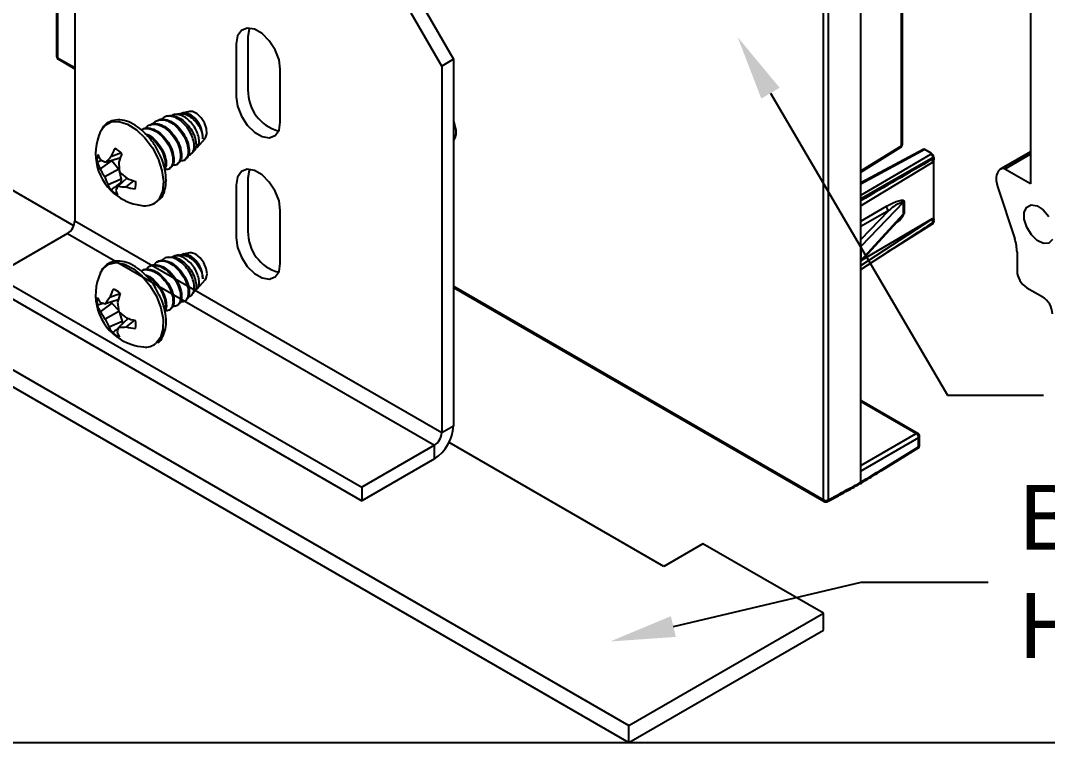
# Model space of a CAD drawing. Extents: x -0.19 to 6.76, y -6.16 to 0.
# Drawn here: x 1.356 to 4.325, y -6.162 to -4.076 of the extents above; entities that cross this region are included whole.
import ezdxf
from ezdxf import colors
from ezdxf.entities.mleader import LeaderData, LeaderLine
from ezdxf.math import Vec2, Vec3

# ---------------------------------------------------------------- set-up
doc = ezdxf.new("R2010")
doc.units = 0
doc.header["$LTSCALE"] = 0.5
doc.header["$MEASUREMENT"] = 0
for name, color, linetype in [('Brackets', 181, 'CONTINUOUS'), ('End Cap', 92, 'CONTINUOUS'), ('FAB DWG', 221, 'CONTINUOUS'), ('Hardware', 242, 'CONTINUOUS'), ('Housing', 150, 'CONTINUOUS')]:
    doc.layers.add(name, color=color, linetype=linetype)
doc.layers.add('Text-Unprinted', color=131, linetype='CONTINUOUS', plot=False)
doc.styles.add('LSAD_Standard', font='arial.ttf')

msp = doc.modelspace()

# ---------------------------------------------------------------- linework, layer by layer
at = {"layer": 'Brackets', "linetype": 'Continuous', "lineweight": 25, "transparency": 16777216}
for p, q in [((1.5133, -3.5952), (1.5133, -4.6546)), ((2.5194, -4.0348), (2.6078, -4.1879)), ((2.574, -4.2074), (2.4856, -4.0543)), ((2.6078, -4.1879), (2.574, -4.2074)), ((2.574, -4.2074), (2.574, -5.2667)), ((2.6078, -4.1879), (2.6078, -5.2472)), ((1.5102, -4.6691), (0.9532, -4.3476)), ((0.1563, -4.406), (3.1148, -6.1135)), ((0.1563, -4.4548), (3.1148, -6.1623)), ((1.5133, -4.6546), (2.574, -5.2667)), ((1.4921, -4.6913), (1.282, -4.8126)), ((1.4921, -4.6913), (2.5528, -5.3035)), ((1.282, -4.8126), (2.3426, -5.4247)), ((1.282, -4.8516), (2.3426, -5.4638)), ((2.574, -5.2667), (2.6078, -5.2472)), ((2.5528, -5.3035), (2.3426, -5.4247)), ((2.5528, -5.3425), (2.5528, -5.3035)), ((3.2159, -5.6536), (2.595, -5.2952)), ((2.5528, -5.3425), (2.3426, -5.4638)), ((2.3426, -5.4247), (2.3426, -5.4638)), ((3.6769, -5.789), (3.329, -5.5883)), ((3.1148, -6.1135), (3.6769, -5.789)), ((3.6769, -5.8379), (3.6769, -5.789)), ((3.1148, -6.1623), (3.6769, -5.8379)), ((3.1148, -6.1623), (3.1148, -6.1135))]:
    msp.add_line(p, q, dxfattribs=at)
at = {"layer": 'Brackets', "transparency": 16777216}
for p, q in [((2.0138, -4.1235), (2.0138, -4.2766)), ((1.98, -4.143), (1.98, -4.2961)), ((2.1073, -4.3696), (2.1073, -4.2165)), ((2.0138, -4.5318), (2.0138, -4.6849)), ((1.98, -4.5513), (1.98, -4.7044)), ((2.1073, -4.7779), (2.1073, -4.6248))]:
    msp.add_line(p, q, dxfattribs=at)
at = {"layer": 'Brackets', "ltscale": 0.5, "transparency": 16777216}
msp.add_line((3.329, -5.5883), (3.2159, -5.6536), dxfattribs=at)
at = {"layer": 'Brackets', "transparency": 16777216, "flags": 128}
for points in [[(2.1073, -4.2165), (2.1035, -4.1891), (2.0924, -4.1607), (2.0755, -4.1345), (2.0547, -4.1138), (2.0326, -4.101), (2.0118, -4.0977), (1.9949, -4.1044), (1.9839, -4.1201), (1.98, -4.143)], [(2.0189, -4.0978), (2.0177, -4.1006), (2.0138, -4.1235)], [(1.98, -4.2961), (1.9839, -4.3235), (1.9949, -4.352), (2.0118, -4.3781), (2.0326, -4.3989), (2.0547, -4.4116), (2.0755, -4.4149), (2.0924, -4.4082), (2.1035, -4.3925), (2.1073, -4.3696)], [(2.1073, -4.6248), (2.1035, -4.5974), (2.0924, -4.5689), (2.0755, -4.5428), (2.0547, -4.522), (2.0326, -4.5093), (2.0118, -4.506), (1.9949, -4.5126), (1.9839, -4.5284), (1.98, -4.5513)], [(2.0189, -4.506), (2.0177, -4.5089), (2.0138, -4.5318)], [(1.98, -4.7044), (1.9839, -4.7317), (1.9949, -4.7602), (2.0118, -4.7864), (2.0326, -4.8071), (2.0547, -4.8199), (2.0755, -4.8231), (2.0924, -4.8165), (2.1035, -4.8008), (2.1073, -4.7779)]]:
    msp.add_lwpolyline(points, dxfattribs=at)
at = {"layer": 'Brackets', "transparency": 16777216}
for centre in [(2.1345, -4.279), (2.1345, -4.6873)]:
    msp.add_arc(centre, 0.1207, 178.8635, 254.4999, dxfattribs=at)
at = {"layer": 'Brackets', "linetype": 'Continuous', "lineweight": 25, "transparency": 16777216}
for centre, radius in [((1.4673, -4.6525), 0.0461), ((2.4884, -5.2418), 0.1196), ((2.5279, -5.2646), 0.0461)]:
    msp.add_arc(centre, radius, 302.6023, 357.3977, dxfattribs=at)
at = {"layer": 'End Cap', "transparency": 16777216}
for p, q in [((3.6773, -5.4612), (3.6773, -2.5662)), ((3.6913, -2.5663), (3.6913, -5.4613)), ((1.4637, -4.1833), (1.5133, -4.212)), ((1.4658, -4.1879), (1.5133, -4.2154)), ((2.6078, -4.8438), (3.6772, -5.4612)), ((2.6078, -4.8472), (3.6793, -5.4658)), ((3.95, -5.269), (3.7854, -5.1739)), ((3.9451, -5.2694), (3.7854, -5.1772)), ((3.7854, -5.3617), (3.9451, -5.2694)), ((3.9522, -5.2817), (3.7854, -5.378)), ((3.9522, -5.3075), (3.9522, -5.2817)), ((3.955, -5.3035), (3.955, -5.2777)), ((3.844, -5.3777), (3.9503, -5.312)), ((3.846, -5.3732), (3.9522, -5.3075)), ((3.689, -5.4659), (3.7204, -5.4491)), ((3.6913, -5.4613), (3.7226, -5.4444))]:
    msp.add_line(p, q, dxfattribs=at)
at = {"layer": 'End Cap', "linetype": 'Continuous', "lineweight": 25, "transparency": 16777216}
for p, q in [((1.4608, -2.9177), (1.4608, -4.1793)), ((1.4637, -2.9194), (1.4637, -4.1833)), ((3.7854, -5.4101), (3.7854, -3.1366)), ((3.9027, -4.4379), (3.9027, -3.1709)), ((3.9055, -4.4339), (3.9055, -3.1669)), ((3.7854, -4.5105), (3.9027, -4.4379)), ((3.7854, -4.5138), (3.9008, -4.4424)), ((3.9654, -4.4485), (3.7854, -4.5453)), ((3.9703, -4.4491), (3.7854, -4.5485)), ((3.9881, -4.4594), (3.9703, -4.4491)), ((3.9872, -4.4617), (3.9881, -4.4594)), ((3.9956, -4.4797), (3.9964, -4.4791)), ((3.9962, -4.4715), (3.9964, -4.4746)), ((3.9964, -4.4791), (3.9964, -4.4746)), ((3.9964, -4.6508), (3.9964, -4.4791)), ((3.9909, -4.487), (3.7854, -4.6118)), ((3.9909, -4.487), (3.9913, -4.4868)), ((3.9913, -4.4868), (3.9916, -4.4866)), ((3.9089, -4.6007), (3.7854, -4.7288)), ((3.9089, -4.6345), (3.9089, -4.6007)), ((3.9105, -4.5994), (3.9105, -4.6332)), ((3.7854, -4.6554), (3.859, -4.6129)), ((3.7854, -4.7088), (3.866, -4.6251)), ((3.866, -4.6251), (3.7854, -4.6717)), ((3.7854, -4.7697), (3.9089, -4.6345)), ((3.7854, -4.7722), (3.9017, -4.6448)), ((3.7854, -4.7837), (3.9909, -4.6503)), ((3.9911, -4.6493), (3.7885, -4.7687)), ((3.9909, -4.6503), (3.9911, -4.6493)), ((3.9964, -4.6508), (3.9956, -4.6545)), ((3.9956, -4.6545), (3.9964, -4.6553)), ((3.9964, -4.6553), (3.9962, -4.6582)), ((3.9964, -4.6553), (3.9964, -4.6508)), ((3.8808, -4.7341), (3.9924, -4.6639)), ((3.882, -4.7326), (3.9941, -4.6611)), ((3.7854, -4.7953), (3.9367, -4.6971)), ((3.7854, -4.7288), (3.7854, -4.7697)), ((3.8628, -4.7448), (3.882, -4.7326))]:
    msp.add_line(p, q, dxfattribs=at)
at = {"layer": 'End Cap', "transparency": 16777216, "flags": 128}
msp.add_lwpolyline([(2.6074, -4.3672), (2.612, -4.3804), (2.6144, -4.3933), (2.6144, -4.4052), (2.612, -4.4153), (2.6078, -4.4226)], dxfattribs=at)
at = {"layer": 'End Cap', "linetype": 'Continuous', "lineweight": 25, "transparency": 16777216, "flags": 128}
for points in [[(3.7854, -4.5806), (3.8938, -4.5167), (3.9872, -4.4617)], [(3.9941, -4.472), (3.9878, -4.4756), (3.7854, -4.5911)], [(3.992, -4.477), (3.9936, -4.4735), (3.9941, -4.472)], [(3.9964, -4.4746), (3.996, -4.4771), (3.9956, -4.4797)], [(3.859, -4.6129), (3.869, -4.6074), (3.8787, -4.6027), (3.8876, -4.5991), (3.8954, -4.5966), (3.9018, -4.5954), (3.9066, -4.5954), (3.9095, -4.5968), (3.9105, -4.5994)], [(3.9911, -4.6493), (3.9929, -4.6484), (3.9944, -4.6482), (3.9955, -4.6485), (3.9962, -4.6493), (3.9964, -4.6508)], [(3.9941, -4.6611), (3.9932, -4.6607), (3.992, -4.661)]]:
    msp.add_lwpolyline(points, dxfattribs=at)
at = {"layer": 'End Cap', "transparency": 16777216}
for centre, radius, start, end in [((1.4708, -4.1793), 0.01, 180, 240.0027), ((1.4655, -4.1789), 0.0048, 184.1293, 247.1908), ((1.4685, -4.184), 0.0048, 172.814, 235.8738), ((3.948, -5.2735), 0.00495, 65.3602, 124.6041), ((3.9373, -5.2821), 0.0149, 1.7215, 58.2785), ((3.945, -5.2777), 0.01, 0, 60.0027), ((3.9501, -5.2772), 0.00495, 295.3879, 354.638), ((3.945, -5.3035), 0.01, 301.7291, 360), ((3.9473, -5.3081), 0.00494, 307.033, 6.4015), ((3.9501, -5.303), 0.00495, 295.3879, 354.638), ((3.6843, -5.4475), 0.0154, 242.6565, 296.7662), ((3.682, -5.4618), 0.0048, 172.814, 235.8738), ((3.6864, -5.4618), 0.00487, 302.6721, 6.5147), ((3.6843, -5.4571), 0.01, 240.0027, 298.2656)]:
    msp.add_arc(centre, radius, start, end, dxfattribs=at)
at = {"layer": 'End Cap', "linetype": 'Continuous', "lineweight": 25, "transparency": 16777216}
for centre, radius, start, end in [((3.8955, -4.4339), 0.01, 301.7291, 0), ((3.8978, -4.4384), 0.00494, 307.033, 6.4015), ((3.9006, -4.4334), 0.00495, 295.3879, 354.638), ((3.9674, -4.4532), 0.00507, 54.509, 112.8425), ((15.9589, -25.3843), 24.0898, 119.786, 120.35383), ((3.9792, -4.4746), 0.0151, 10.003, 58.4331), ((3.9855, -4.4738), 0.0122, 46.7724, 82.2232), ((3.9789, -4.4746), 0.0178, 32.913, 58.8877), ((3.9855, -4.4814), 0.00781, 314.1351, 33.9726), ((3.9867, -4.4782), 0.00972, 297.0882, 354.5623), ((3.986, -4.4788), 0.00962, 303.4081, 354.4761), ((3.9901, -4.4834), 0.00664, 34.0378, 73.3302), ((3.9821, -4.4729), 0.0142, 5.5771, 34.2332), ((3.9934, -4.4632), 0.00879, 274.8418, 289.006), ((3.9273, -4.6825), 0.0839, 102.6353, 136.8308), ((3.9142, -4.6058), 0.00737, 120.301, 136.1939), ((3.8739, -4.6124), 0.0149, 181.7215, 238.2785), ((3.8471, -4.6047), 0.0695, 303.2973, 335.7846), ((3.8842, -4.6249), 0.0265, 311.4932, 338.8648), ((3.9142, -4.6396), 0.00737, 120.301, 136.1939), ((3.9835, -4.6564), 0.00966, 331.6298, 39.4303), ((3.9886, -4.6576), 0.00764, 23.5158, 71.9268), ((3.9856, -4.6532), 0.0101, 309.4312, 352.7374), ((3.9879, -4.6543), 0.00919, 312.3109, 334.6933), ((3.991, -4.658), 0.00525, 329.0935, 357.634), ((-4.7892, 8.7497), 16.0298, 302.98052, 303.21627), ((3.987, -4.6554), 0.01, 302.1652, 327.9246), ((3.9901, -4.6604), 0.00411, 304.1253, 350.9582)]:
    msp.add_arc(centre, radius, start, end, dxfattribs=at)
at = {"layer": 'End Cap', "transparency": 16777216}
for centre, major_axis, ratio, start_param, end_param in [((3.7855, -1.3354), (2.4305, 4.3585), 0.567218, 3.918447, 3.935936), ((3.7852, -1.3356), (2.5612, 4.283), 0.587369, 3.918493, 3.935981)]:
    msp.add_ellipse(centre, major_axis=major_axis, ratio=ratio, start_param=start_param, end_param=end_param, dxfattribs=at)
for points, knots in [([(3.7829, -5.4148), (3.788, -5.4118), (3.8084, -5.3996), (3.8288, -5.3871), (3.844, -5.3777)], [0, 0, 0, 0, 0.250002, 1, 1, 1, 1]), ([(3.7204, -5.4491), (3.7256, -5.4462), (3.7467, -5.4349), (3.7678, -5.4232), (3.7837, -5.4144)], [0, 0, 0, 0, 0.250002, 1, 1, 1, 1]), ([(3.7854, -5.4101), (3.7853, -5.4109), (3.7851, -5.4126), (3.7842, -5.4141), (3.7834, -5.4145), (3.7832, -5.4145)], [0, 0, 0, 0, 0.425063, 0.850125, 1, 1, 1, 1])]:
    msp.add_open_spline(points, degree=3, knots=knots, dxfattribs=at)
at = {"layer": 'Hardware', "transparency": 16777216}
for p, q in [((1.7848, -4.3515), (1.7793, -4.3527)), ((1.8147, -4.3452), (1.8013, -4.3481)), ((1.8446, -4.339), (1.8232, -4.3435)), ((1.5878, -4.396), (1.5895, -4.3927)), ((1.73, -4.3777), (1.7272, -4.3793)), ((1.7521, -4.3649), (1.7493, -4.3665)), ((1.8668, -4.4429), (1.8898, -4.4173)), ((1.5918, -4.4805), (1.5775, -4.485)), ((1.6202, -4.4806), (1.5866, -4.5042)), ((1.6438, -4.4734), (1.604, -4.4853)), ((1.6481, -4.4588), (1.6177, -4.4695)), ((1.6201, -4.4805), (1.6202, -4.4806)), ((1.6202, -4.4806), (1.6405, -4.5052)), ((1.6453, -4.4711), (1.6438, -4.4734)), ((1.8294, -4.4796), (1.8321, -4.478)), ((1.8518, -4.4597), (1.858, -4.4527)), ((1.6405, -4.5052), (1.5997, -4.5276)), ((1.6405, -4.5052), (1.647, -4.5347)), ((1.7852, -4.5052), (1.7879, -4.5036)), ((1.8073, -4.4924), (1.81, -4.4908)), ((1.647, -4.5347), (1.6095, -4.5504)), ((1.6634, -4.5318), (1.6384, -4.555)), ((1.647, -4.5347), (1.646, -4.5443)), ((1.6826, -4.5389), (1.6607, -4.5565)), ((1.8446, -4.7472), (1.8235, -4.7517)), ((1.7524, -4.773), (1.7496, -4.7746)), ((1.7853, -4.7597), (1.7795, -4.7609)), ((1.8153, -4.7534), (1.8015, -4.7563)), ((1.5878, -4.8043), (1.5888, -4.8023)), ((1.7082, -4.7985), (1.7054, -4.8001)), ((1.7303, -4.7858), (1.7275, -4.7873)), ((1.867, -4.851), (1.8898, -4.8255)), ((1.6438, -4.8659), (1.6142, -4.8767)), ((1.852, -4.8677), (1.8584, -4.8606)), ((1.5965, -4.8931), (1.5781, -4.8996)), ((1.6205, -4.8929), (1.5875, -4.9171)), ((1.6387, -4.8833), (1.602, -4.8944)), ((1.616, -4.8902), (1.6205, -4.8929)), ((1.6205, -4.8929), (1.6404, -4.9144)), ((1.6408, -4.9165), (1.6014, -4.9391)), ((1.6428, -4.9194), (1.6503, -4.9458)), ((1.7855, -4.9132), (1.7882, -4.9116)), ((1.8076, -4.9005), (1.8103, -4.8989)), ((1.6503, -4.9458), (1.6129, -4.9621)), ((1.6674, -4.9371), (1.6404, -4.9624)), ((1.6503, -4.9458), (1.6502, -4.9532)), ((1.6856, -4.9421), (1.662, -4.9616))]:
    msp.add_line(p, q, dxfattribs=at)
at = {"layer": 'Hardware', "transparency": 16777216, "flags": 128}
for points in [[(1.8953, -4.4034), (1.8942, -4.3882), (1.8883, -4.3718), (1.8786, -4.3567), (1.8665, -4.3453), (1.8539, -4.3393), (1.8446, -4.339)], [(1.5895, -4.3927), (1.5999, -4.3793), (1.6182, -4.3691), (1.6408, -4.3677), (1.6658, -4.3754), (1.6916, -4.3915), (1.716, -4.4148), (1.7375, -4.4437), (1.7542, -4.476), (1.7651, -4.5092), (1.7693, -4.541), (1.7664, -4.5689), (1.7568, -4.5909), (1.7541, -4.5944)], [(1.8898, -4.4173), (1.8914, -4.4151), (1.8953, -4.4034)], [(1.646, -4.5443), (1.6474, -4.5455), (1.6481, -4.546)], [(1.8955, -4.8083), (1.8932, -4.7925), (1.8863, -4.7763), (1.8759, -4.7619), (1.8635, -4.7516), (1.851, -4.747), (1.8446, -4.7472)], [(1.5888, -4.8023), (1.5948, -4.793), (1.6114, -4.7799), (1.6327, -4.7754), (1.6571, -4.78), (1.6828, -4.7934), (1.7079, -4.8144), (1.7306, -4.8416), (1.7491, -4.873), (1.7621, -4.9062), (1.7686, -4.9387), (1.7682, -4.9682), (1.7608, -4.9924), (1.7478, -5.009)], [(1.8898, -4.8255), (1.8928, -4.821), (1.8955, -4.8083)]]:
    msp.add_lwpolyline(points, dxfattribs=at)
at = {"layer": 'Hardware', "transparency": 16777216}
for centre, radius, start, end in [((1.8051, -4.4134), 0.078, 356.5728, 52.1558), ((1.7244, -4.4606), 0.151, 154.7008, 234.7974), ((1.8027, -4.5502), 0.2018, 148.9538, 156.4498), ((1.5899, -4.5236), 0.0871, 46.8458, 62.7491), ((1.6401, -4.4805), 0.0628, 164.2853, 184.0904), ((1.6532, -4.4306), 0.0805, 204.0889, 217.3323), ((1.6315, -4.3943), 0.095, 243.5671, 253.1832), ((1.7545, -4.6026), 0.1908, 135.7923, 142.0767), ((1.9546, -4.5828), 0.3289, 158.078, 162.8069), ((1.6613, -4.457), 0.0883, 198.4863, 212.3424), ((1.7228, -4.4437), 0.149, 203.9671, 214.2738), ((1.8657, -4.4799), 0.2254, 181.4322, 188.3501), ((1.722, -4.4884), 0.1285, 197.7834, 208.8607), ((1.8033, -4.3603), 0.2213, 223.496, 230.7509), ((1.7677, -4.2783), 0.2741, 247.6032, 253.4491), ((1.627, -4.5455), 0.0628, 344.2853, 4.0904), ((1.6666, -4.5306), 0.0604, 199.0597, 215.8256), ((1.6772, -4.5024), 0.0871, 226.8458, 242.7491), ((1.7409, -4.6183), 0.1204, 148.2816, 154.4864), ((1.6808, -4.5557), 0.0498, 192.3603, 209.042), ((1.6603, -4.4014), 0.1551, 261.909, 270.1785), ((1.7151, -4.3782), 0.1864, 253.0594, 261.4774), ((1.7244, -4.4606), 0.151, 234.7974, 265.2938), ((1.7174, -4.5632), 0.0482, 263.615, 319.6001), ((1.8036, -4.8228), 0.0797, 0.1256, 54.8444), ((1.7244, -4.8688), 0.151, 154.7008, 239.1554), ((1.7973, -4.9396), 0.1936, 153.1348, 161.0726), ((1.5957, -4.9229), 0.0765, 50.4823, 67.8286), ((1.9302, -4.9579), 0.3009, 161.7876, 167.0297), ((1.6501, -4.8893), 0.0727, 170.1635, 188.1129), ((1.6381, -4.8468), 0.0669, 206.7711, 221.2792), ((1.6179, -4.8005), 0.0953, 251.6107, 260.3934), ((1.7471, -4.9809), 0.1689, 141.9126, 149.1943), ((1.8603, -4.8715), 0.2241, 184.8363, 191.9059), ((1.6495, -4.8724), 0.0764, 200.8226, 215.7312), ((1.7132, -4.8532), 0.141, 206.9329, 217.5247), ((1.7939, -4.7547), 0.2235, 226.8282, 233.9492), ((1.7298, -4.8891), 0.1378, 201.2429, 211.9539), ((1.7554, -4.6579), 0.2927, 251.48, 256.8943), ((1.617, -4.9532), 0.0727, 350.1635, 8.1129), ((1.6793, -4.934), 0.0721, 202.941, 218.2951), ((1.6714, -4.9196), 0.0765, 230.4823, 247.8286), ((1.7303, -5.0011), 0.0979, 156.7271, 165.0084), ((1.6951, -4.9575), 0.0621, 197.1353, 212.1721), ((1.6452, -4.7987), 0.1638, 268.3143, 275.9026), ((1.7041, -4.7749), 0.1913, 257.2968, 265.3763), ((1.7244, -4.8688), 0.151, 239.1554, 265.2938), ((1.7176, -4.9718), 0.0479, 263.2526, 309.0993)]:
    msp.add_arc(centre, radius, start, end, dxfattribs=at)
for points, knots in [([(1.7567, -4.46), (1.7544, -4.455), (1.7473, -4.4395), (1.7303, -4.416), (1.7073, -4.3919), (1.682, -4.374), (1.6561, -4.3636), (1.631, -4.3618), (1.6094, -4.3696), (1.5956, -4.3809), (1.5914, -4.3905), (1.5904, -4.3929)], [0, 0, 0, 0, 0.062017, 0.190834, 0.319988, 0.44989, 0.580907, 0.711983, 0.838674, 0.959506, 1, 1, 1, 1]), ([(1.74, -4.3753), (1.7401, -4.3751), (1.7425, -4.3689), (1.7534, -4.3634), (1.7716, -4.3615), (1.7925, -4.3702), (1.8125, -4.387), (1.8289, -4.4092), (1.8391, -4.4337), (1.8423, -4.4565), (1.8377, -4.4733), (1.8287, -4.4822), (1.8207, -4.4813), (1.8179, -4.481)], [0, 0, 0, 0, 0.002779, 0.105554, 0.212584, 0.316862, 0.421139, 0.528169, 0.630944, 0.737041, 0.843138, 0.945912, 1, 1, 1, 1]), ([(1.7526, -4.3658), (1.7538, -4.3647), (1.7594, -4.3599), (1.7747, -4.3604), (1.7952, -4.3685), (1.8153, -4.3854), (1.8316, -4.4076), (1.8419, -4.4322), (1.8449, -4.4546), (1.8413, -4.4711), (1.8344, -4.4754), (1.8316, -4.4772)], [0, 0, 0, 0, 0.033583, 0.160945, 0.285032, 0.409119, 0.536482, 0.65878, 0.785032, 0.911284, 1, 1, 1, 1]), ([(1.8408, -4.4653), (1.8441, -4.4644), (1.8511, -4.4624), (1.8573, -4.4518), (1.8591, -4.4365), (1.8557, -4.4178), (1.8473, -4.398), (1.8346, -4.3795), (1.8189, -4.3644), (1.8019, -4.3544), (1.7854, -4.351), (1.772, -4.3536), (1.7665, -4.3598), (1.7643, -4.3624)], [0, 0, 0, 0, 0.082247, 0.173958, 0.267237, 0.360762, 0.454202, 0.548975, 0.644201, 0.739369, 0.835636, 0.932561, 1, 1, 1, 1]), ([(1.7849, -4.3517), (1.7851, -4.3516), (1.7897, -4.3494), (1.8016, -4.3515), (1.8185, -4.3584), (1.8349, -4.3717), (1.8489, -4.3887), (1.8588, -4.4077), (1.864, -4.4264), (1.8638, -4.4415), (1.8613, -4.4507), (1.8581, -4.4525), (1.8579, -4.4526)], [0, 0, 0, 0, 0.00794, 0.133709, 0.259673, 0.385577, 0.508329, 0.63122, 0.754058, 0.873962, 0.993779, 1, 1, 1, 1]), ([(1.8664, -4.4426), (1.8682, -4.4404), (1.8721, -4.4355), (1.8731, -4.4223), (1.87, -4.4059), (1.8625, -4.3883), (1.851, -4.3719), (1.8369, -4.3585), (1.8217, -4.3495), (1.807, -4.3468), (1.797, -4.3479), (1.7935, -4.3513), (1.7931, -4.3517)], [0, 0, 0, 0, 0.0862958, 0.196617, 0.3072725, 0.4178062, 0.5301078, 0.6430197, 0.755847, 0.8701285, 0.9852946, 1, 1, 1, 1]), ([(1.8148, -4.3456), (1.8186, -4.3451), (1.8267, -4.3441), (1.841, -4.3495), (1.8553, -4.3597), (1.8679, -4.3737), (1.8773, -4.3894), (1.8827, -4.4053), (1.8828, -4.4139), (1.8829, -4.418)], [0, 0, 0, 0, 0.129107, 0.278437, 0.427719, 0.57346, 0.718528, 0.86357, 1, 1, 1, 1]), ([(1.8529, -4.3518), (1.8484, -4.3492), (1.8395, -4.3439), (1.8279, -4.3419), (1.8224, -4.3442), (1.8204, -4.345)], [0, 0, 0, 0, 0.390713, 0.782465, 1, 1, 1, 1]), ([(1.8204, -4.3454), (1.8204, -4.3454), (1.824, -4.3426), (1.8348, -4.3435), (1.8461, -4.3474), (1.8521, -4.3513), (1.8529, -4.3518)], [0, 0, 0, 0, 0.0026175, 0.4706786, 0.9266049, 1, 1, 1, 1]), ([(1.7057, -4.3929), (1.7068, -4.3918), (1.7125, -4.387), (1.7278, -4.3875), (1.7482, -4.3956), (1.7683, -4.4125), (1.7847, -4.4347), (1.7949, -4.4592), (1.7981, -4.482), (1.7935, -4.4988), (1.7845, -4.5078), (1.7765, -4.5068), (1.7737, -4.5065)], [0, 0, 0, 0, 0.030587, 0.146588, 0.259605, 0.372623, 0.488623, 0.600012, 0.715001, 0.829991, 0.941379, 1, 1, 1, 1]), ([(1.7084, -4.3913), (1.7096, -4.3903), (1.7152, -4.3854), (1.7305, -4.3859), (1.751, -4.394), (1.7711, -4.4109), (1.7874, -4.4331), (1.7977, -4.4577), (1.8007, -4.4801), (1.7971, -4.4966), (1.7902, -4.5009), (1.7874, -4.5027)], [0, 0, 0, 0, 0.033583, 0.160945, 0.285032, 0.409119, 0.536482, 0.65878, 0.785032, 0.911284, 1, 1, 1, 1]), ([(1.7179, -4.3881), (1.718, -4.3879), (1.7204, -4.3817), (1.7313, -4.3762), (1.7495, -4.3742), (1.7704, -4.383), (1.7904, -4.3997), (1.8068, -4.422), (1.817, -4.4465), (1.8202, -4.4692), (1.8156, -4.486), (1.8066, -4.495), (1.7986, -4.4941), (1.7958, -4.4937)], [0, 0, 0, 0, 0.002779, 0.105554, 0.212584, 0.316862, 0.421139, 0.528169, 0.630944, 0.737041, 0.843138, 0.945912, 1, 1, 1, 1]), ([(1.7305, -4.3785), (1.7317, -4.3775), (1.7373, -4.3726), (1.7526, -4.3732), (1.7731, -4.3812), (1.7932, -4.3982), (1.8095, -4.4203), (1.8198, -4.445), (1.8228, -4.4673), (1.8192, -4.4839), (1.8123, -4.4882), (1.8095, -4.49)], [0, 0, 0, 0, 0.033583, 0.160945, 0.285032, 0.409119, 0.536482, 0.65878, 0.785032, 0.911284, 1, 1, 1, 1]), ([(1.717, -4.4034), (1.721, -4.4047), (1.7316, -4.4084), (1.749, -4.4239), (1.7654, -4.4458), (1.7755, -4.4703), (1.779, -4.4923), (1.7754, -4.502), (1.7737, -4.5065)], [0, 0, 0, 0, 0.1071444, 0.2896844, 0.4770431, 0.6569522, 0.8426769, 1, 1, 1, 1]), ([(1.7213, -4.4079), (1.7229, -4.4085), (1.7312, -4.4116), (1.7462, -4.4257), (1.7627, -4.4474), (1.7726, -4.4718), (1.7762, -4.4917), (1.7734, -4.4999), (1.7724, -4.5027)], [0, 0, 0, 0, 0.048979, 0.257148, 0.470812, 0.675981, 0.887783, 1, 1, 1, 1]), ([(1.757, -4.5939), (1.7597, -4.5914), (1.7677, -4.584), (1.7747, -4.5648), (1.7782, -4.5384), (1.7748, -4.508), (1.7674, -4.481), (1.7594, -4.4653), (1.7567, -4.46)], [0, 0, 0, 0, 0.095549, 0.286512, 0.484902, 0.688992, 0.893933, 1, 1, 1, 1]), ([(1.646, -4.5443), (1.6412, -4.548), (1.6317, -4.5553), (1.6222, -4.5625), (1.6176, -4.566)], [0, 0, 0, 0, 0.514247, 1, 1, 1, 1]), ([(1.7536, -4.8622), (1.7508, -4.8567), (1.7429, -4.8409), (1.7248, -4.8178), (1.7012, -4.7951), (1.6755, -4.7789), (1.6497, -4.7706), (1.6251, -4.771), (1.6048, -4.7812), (1.5929, -4.7926), (1.5898, -4.8012), (1.5893, -4.8025)], [0, 0, 0, 0, 0.069485, 0.200511, 0.331961, 0.464289, 0.597756, 0.730401, 0.857505, 0.979721, 1, 1, 1, 1]), ([(1.7414, -4.7834), (1.744, -4.78), (1.7505, -4.7718), (1.7674, -4.7692), (1.7878, -4.7754), (1.8083, -4.7905), (1.8258, -4.8116), (1.8376, -4.836), (1.8426, -4.8595), (1.8398, -4.878), (1.8311, -4.8893), (1.8222, -4.8893), (1.8184, -4.8893)], [0, 0, 0, 0, 0.075872, 0.183496, 0.288352, 0.393208, 0.500832, 0.604177, 0.710863, 0.817548, 0.920893, 1, 1, 1, 1]), ([(1.7525, -4.7731), (1.7526, -4.773), (1.7569, -4.7685), (1.7705, -4.7681), (1.7905, -4.7737), (1.8111, -4.7889), (1.8286, -4.81), (1.8404, -4.8345), (1.8453, -4.8577), (1.8429, -4.8769), (1.8358, -4.883), (1.8323, -4.886)], [0, 0, 0, 0, 0.003958, 0.131321, 0.255408, 0.379495, 0.506857, 0.629156, 0.755408, 0.88166, 1, 1, 1, 1]), ([(1.8417, -4.8731), (1.8422, -4.8732), (1.8468, -4.8734), (1.8531, -4.8677), (1.8587, -4.8561), (1.8589, -4.8396), (1.854, -4.8204), (1.8444, -4.8008), (1.8307, -4.7831), (1.8145, -4.7693), (1.7975, -4.7609), (1.7815, -4.7596), (1.7701, -4.763), (1.7661, -4.7687), (1.765, -4.7703)], [0, 0, 0, 0, 0.01067, 0.10342, 0.196058, 0.290279, 0.384748, 0.479133, 0.574863, 0.671051, 0.76718, 0.86442, 0.962324, 1, 1, 1, 1]), ([(1.7854, -4.7603), (1.7893, -4.7597), (1.7982, -4.7582), (1.8143, -4.7641), (1.8309, -4.7757), (1.8457, -4.7919), (1.8568, -4.8105), (1.8634, -4.8295), (1.8646, -4.8457), (1.8625, -4.8565), (1.8588, -4.8594), (1.8579, -4.86)], [0, 0, 0, 0, 0.099173, 0.225408, 0.351582, 0.474598, 0.597753, 0.720855, 0.841017, 0.961091, 1, 1, 1, 1]), ([(1.8669, -4.8508), (1.8671, -4.8507), (1.8701, -4.8489), (1.8726, -4.8403), (1.873, -4.8262), (1.8685, -4.8091), (1.8599, -4.7917), (1.8476, -4.776), (1.833, -4.7636), (1.8179, -4.7564), (1.8041, -4.7546), (1.7973, -4.7581), (1.7943, -4.7596)], [0, 0, 0, 0, 0.008195, 0.117556, 0.229024, 0.34083, 0.452512, 0.565981, 0.680067, 0.794067, 0.909537, 1, 1, 1, 1]), ([(1.8154, -4.7541), (1.8179, -4.7535), (1.8245, -4.7519), (1.8374, -4.7558), (1.8519, -4.7646), (1.8651, -4.7777), (1.8754, -4.7931), (1.8819, -4.8091), (1.8829, -4.8182), (1.8833, -4.8226)], [0, 0, 0, 0, 0.091479, 0.247261, 0.402993, 0.55503, 0.706367, 0.857676, 1, 1, 1, 1]), ([(1.8495, -4.7576), (1.845, -4.7555), (1.8361, -4.7512), (1.8269, -4.75), (1.8235, -4.7517), (1.8235, -4.7517)], [0, 0, 0, 0, 0.497972, 0.997269, 1, 1, 1, 1]), ([(1.7055, -4.8002), (1.7057, -4.8001), (1.7099, -4.7957), (1.7235, -4.7952), (1.7435, -4.8008), (1.7641, -4.816), (1.7816, -4.8372), (1.7934, -4.8615), (1.7984, -4.885), (1.7956, -4.9035), (1.7869, -4.9148), (1.778, -4.9148), (1.7742, -4.9148)], [0, 0, 0, 0, 0.003606, 0.119647, 0.232702, 0.345758, 0.461798, 0.573224, 0.688252, 0.803281, 0.914707, 1, 1, 1, 1]), ([(1.7083, -4.7986), (1.7084, -4.7985), (1.7127, -4.7941), (1.7263, -4.7936), (1.7463, -4.7992), (1.7669, -4.8144), (1.7844, -4.8355), (1.7962, -4.86), (1.8011, -4.8832), (1.7987, -4.9024), (1.7916, -4.9085), (1.7882, -4.9115)], [0, 0, 0, 0, 0.003958, 0.131321, 0.255408, 0.379495, 0.506857, 0.629156, 0.755408, 0.88166, 1, 1, 1, 1]), ([(1.7193, -4.7961), (1.7219, -4.7927), (1.7284, -4.7845), (1.7453, -4.782), (1.7657, -4.7881), (1.7862, -4.8032), (1.8037, -4.8244), (1.8155, -4.8488), (1.8205, -4.8722), (1.8177, -4.8908), (1.809, -4.902), (1.8001, -4.9021), (1.7963, -4.9021)], [0, 0, 0, 0, 0.075872, 0.183496, 0.288352, 0.393208, 0.500832, 0.604177, 0.710863, 0.817548, 0.920893, 1, 1, 1, 1]), ([(1.7304, -4.7859), (1.7305, -4.7857), (1.7348, -4.7813), (1.7484, -4.7809), (1.7684, -4.7864), (1.789, -4.8017), (1.8065, -4.8228), (1.8183, -4.8472), (1.8232, -4.8705), (1.8208, -4.8896), (1.8137, -4.8958), (1.8103, -4.8988)], [0, 0, 0, 0, 0.003958, 0.131321, 0.255408, 0.379495, 0.506857, 0.629156, 0.755408, 0.88166, 1, 1, 1, 1]), ([(1.7166, -4.8112), (1.7192, -4.8118), (1.7284, -4.8142), (1.7448, -4.8275), (1.7622, -4.8482), (1.7742, -4.8729), (1.7786, -4.8956), (1.7781, -4.9106), (1.7745, -4.9145), (1.7742, -4.9148)], [0, 0, 0, 0, 0.069497, 0.250488, 0.436256, 0.614639, 0.798787, 0.982935, 1, 1, 1, 1]), ([(1.7204, -4.8148), (1.7208, -4.8149), (1.7278, -4.817), (1.7421, -4.8294), (1.7595, -4.8498), (1.7712, -4.8742), (1.7765, -4.8968), (1.7739, -4.9075), (1.7728, -4.9124)], [0, 0, 0, 0, 0.0113514, 0.213882, 0.4217592, 0.6213709, 0.8274351, 1, 1, 1, 1]), ([(1.7531, -5.0071), (1.7533, -5.007), (1.7598, -5.0035), (1.7681, -4.9897), (1.7764, -4.9673), (1.778, -4.9393), (1.773, -4.9085), (1.7646, -4.8818), (1.7562, -4.8669), (1.7536, -4.8622)], [0, 0, 0, 0, 0.005718, 0.179796, 0.355476, 0.538369, 0.725306, 0.912366, 1, 1, 1, 1]), ([(1.6396, -4.9647), (1.6384, -4.9657), (1.6328, -4.9703), (1.6271, -4.975), (1.6227, -4.9787)], [0, 0, 0, 0, 0.208369, 1, 1, 1, 1])]:
    msp.add_open_spline(points, degree=3, knots=knots, dxfattribs=at)
at = {"layer": 'Housing', "linetype": 'Continuous', "lineweight": 25, "transparency": 16777216}
for p, q in [((4.2756, -3.8322), (4.2756, -4.5483)), ((4.2756, -4.4553), (4.189, -4.5053)), ((4.2756, -4.4557), (4.1922, -4.5038)), ((4.2756, -4.4623), (4.2011, -4.5053)), ((4.2756, -4.5483), (4.2011, -4.5053)), ((4.1806, -4.5558), (4.2301, -4.7069)), ((4.2367, -4.7452), (4.2367, -4.7993)), ((4.265, -4.8483), (4.3109, -4.8749))]:
    msp.add_line(p, q, dxfattribs=at)
at = {"layer": 'Housing', "linetype": 'Continuous', "lineweight": 25, "transparency": 16777216, "flags": 128}
for points in [[(4.1922, -4.5038), (4.1872, -4.5065), (4.183, -4.5106), (4.1798, -4.516), (4.1777, -4.5224), (4.1767, -4.5299), (4.1768, -4.5381), (4.1781, -4.5468), (4.1806, -4.5558)], [(4.3394, -4.7092), (4.3285, -4.7192), (4.3128, -4.7199), (4.295, -4.7114), (4.2781, -4.695), (4.265, -4.6735), (4.2578, -4.6505), (4.2577, -4.6299), (4.2648, -4.6151), (4.2779, -4.6087), (4.2948, -4.6116), (4.3125, -4.6235), (4.3283, -4.6423)]]:
    msp.add_lwpolyline(points, dxfattribs=at)
at = {"layer": 'Housing', "linetype": 'Continuous', "lineweight": 25, "transparency": 16777216}
for centre, radius, start, end in [((4.1951, -4.5142), 0.0108, 55.7704, 105.3219), ((4.1121, -4.747), 0.1246, 0.8311, 18.783), ((4.2981, -4.7965), 0.0615, 182.6115, 237.3885), ((4.2778, -4.9266), 0.0615, 2.6115, 57.3885)]:
    msp.add_arc(centre, radius, start, end, dxfattribs=at)
at = {"layer": 'Text-Unprinted', "ltscale": 0.5, "transparency": 16777216}
msp.add_lwpolyline([(0, -6.1623), (5.9968, -6.1623), (5.9968, 0), (0, 0)], close=True, dxfattribs=at)

# ---------------------------------------------------------------- leaders
at = {"layer": 'FAB DWG', "ltscale": 0.5, "transparency": 16777216}
ml = msp.add_multileader_mtext('Standard', dxfattribs=at)
ml.set_content('\\A1;CS00252', color=256, style='LSAD_Standard')
ml.set_leader_properties()
ml.build(insert=Vec2(0, 0))
ml.multileader.update_dxf_attribs({"text_left_attachment_type": 2, "dogleg_length": 0.36, "arrow_head_size": 0.1875})
ctx = ml.context
ctx.base_point, ctx.char_height, ctx.arrow_head_size, ctx.landing_gap_size, ctx.plane_origin = Vec3(4.3133, -5.159), 0.1875, 0.1875, 0.09, Vec3(2.1671, 11.159)
ctx.left_attachment = 2
notes = []
notes.append((ctx, [(0, (1, 1, 0), (4.0361, -5.159), (1, 0), 0.2772, [(0, [(3.4293, -4.1242)], 0, [])])]))
ctx.mtext.insert, ctx.mtext.width, ctx.mtext.defined_height, ctx.mtext.flow_direction = Vec3(4.4033, -5.0621), 2.351815, 0.6491, 5
ml = msp.add_multileader_mtext('Standard', dxfattribs=at)
ml.set_content('\\A1;BK01243 (x1)\\PHW63214 (x2)', color=256, style='LSAD_Standard')
ml.set_leader_properties()
ml.build(insert=Vec2(0, 0))
ml.multileader.update_dxf_attribs({"text_left_attachment_type": 2, "dogleg_length": 0.36, "arrow_head_size": 0.1875})
ctx = ml.context
ctx.base_point, ctx.char_height, ctx.arrow_head_size, ctx.landing_gap_size, ctx.plane_origin = Vec3(4.1532, -5.6988), 0.1875, 0.1875, 0.09, Vec3(1.9006, 10.1657)
ctx.left_attachment = 2
notes.append((ctx, [(0, (1, 1, 0), (3.786, -5.6988), (1, 0), 0.3672, [(0, [(3.0609, -5.8705)], 0, [])])]))
ctx.mtext.insert, ctx.mtext.width, ctx.mtext.defined_height, ctx.mtext.flow_direction = Vec3(4.2432, -5.418), 2.351815, 0.6491, 5
for ctx, leaders in notes:
    for number, flags, end, landing, length, lines in leaders:
        leader = LeaderData()
        leader.index, (leader.has_last_leader_line, leader.has_dogleg_vector, leader.attachment_direction) = number, flags
        leader.last_leader_point, leader.dogleg_vector, leader.dogleg_length = Vec3(end), Vec3(landing), length
        for number, points, colour, breaks in lines:
            line = LeaderLine()
            line.index, line.vertices, line.color, line.breaks = number, Vec3.list(points), colors.encode_raw_color(colour), breaks
            leader.lines.append(line)
        ctx.leaders.append(leader)

doc.saveas('drawing.dxf')
